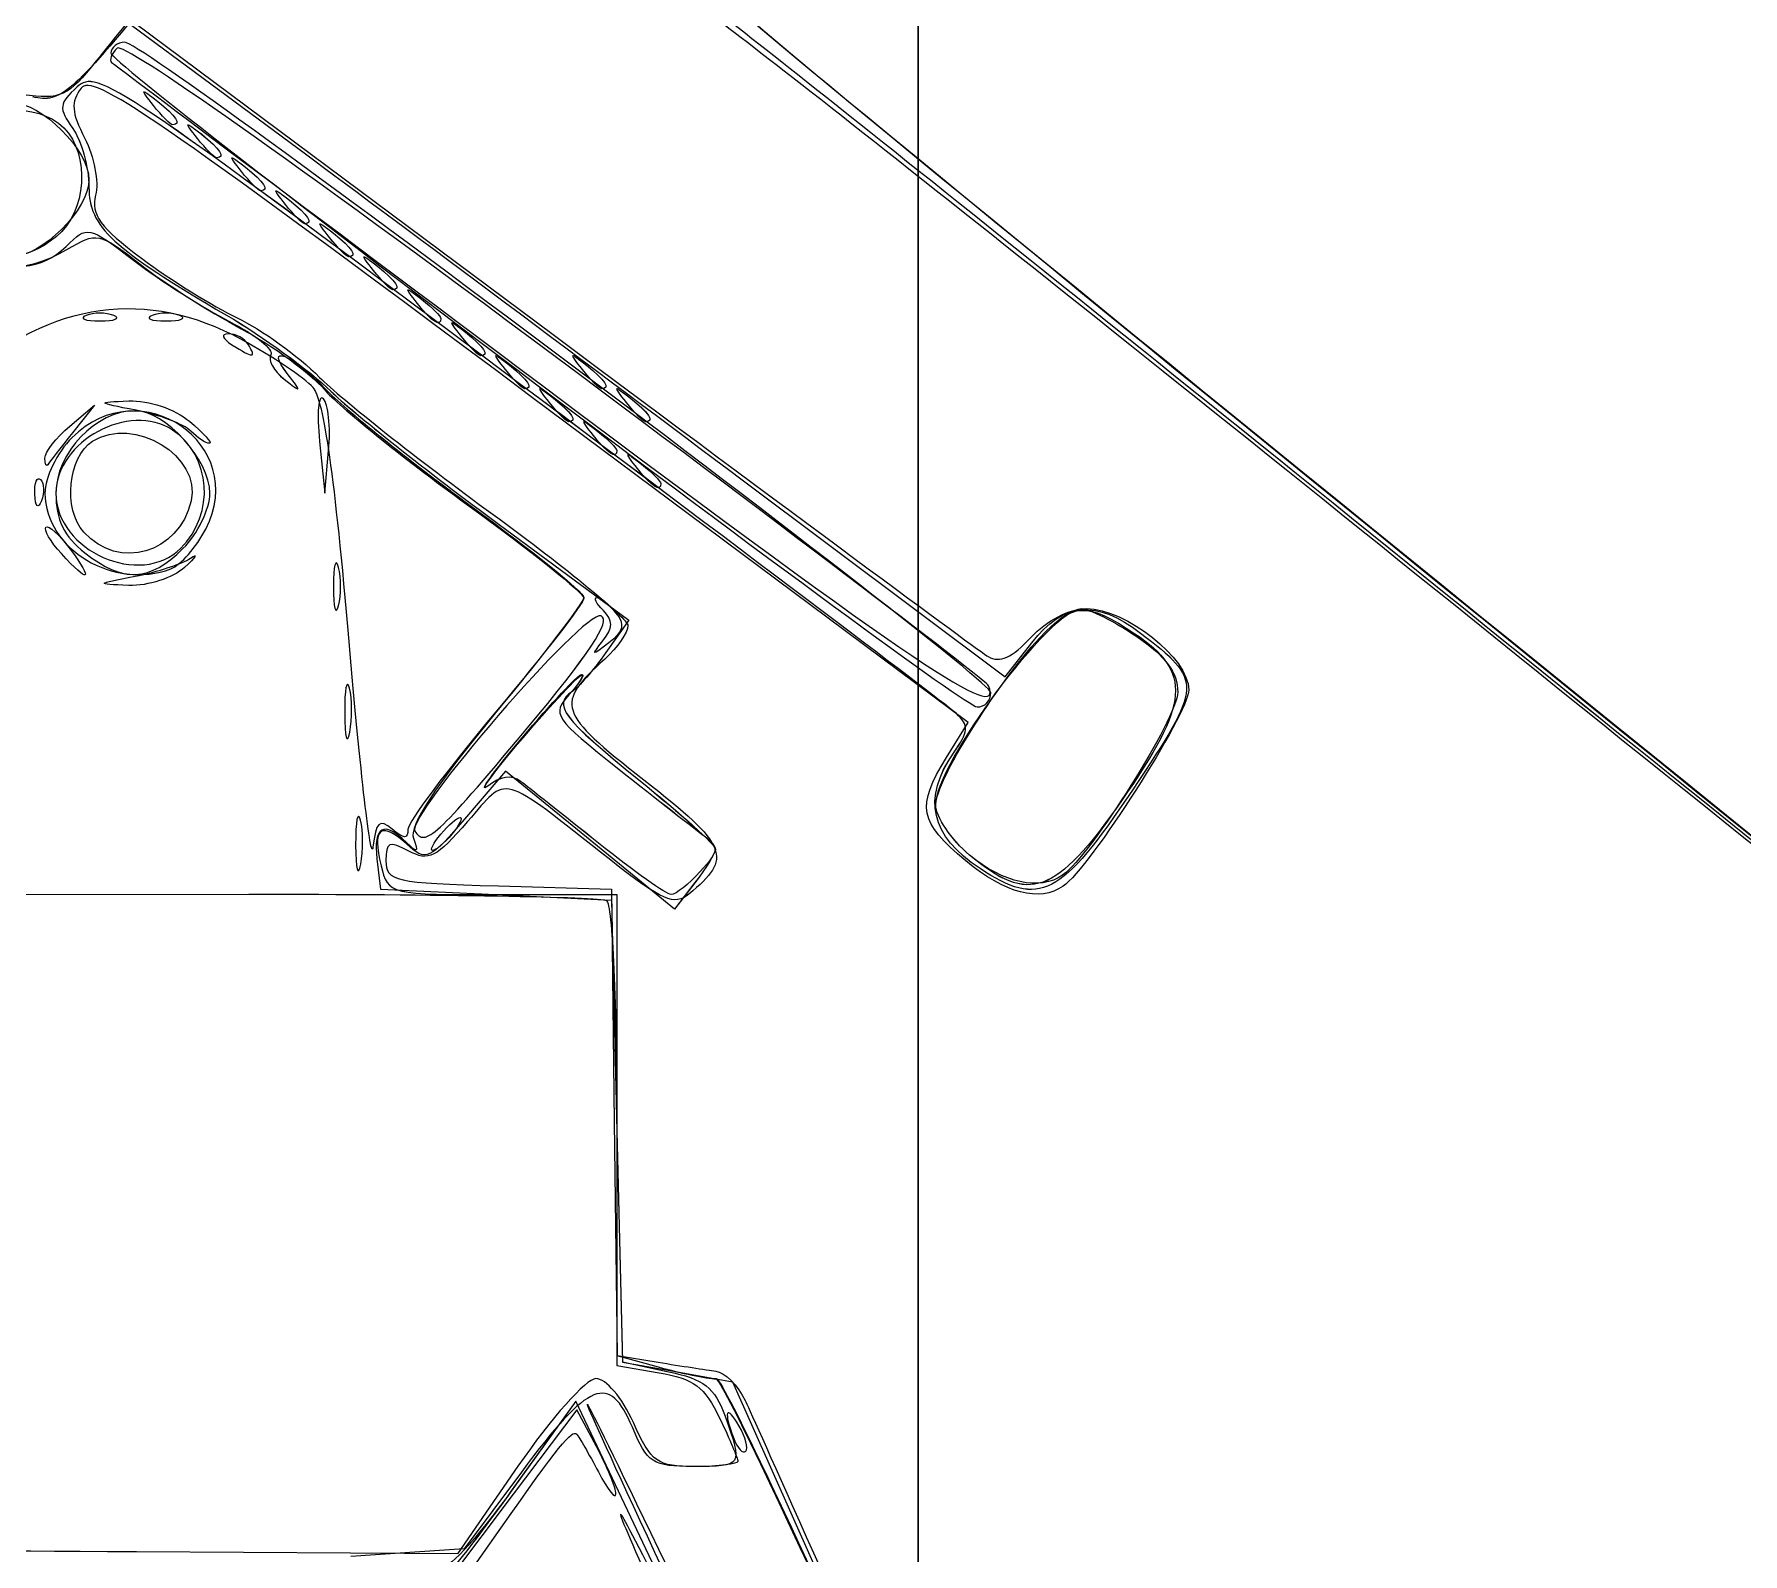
# Model space of a CAD drawing. Extents: x 143 to 420, y 187 to 724.
# Drawn here: x 261.7 to 341.1, y 518.2 to 588.8 of the extents above; entities that cross this region are included whole.
import ezdxf

# ---------------------------------------------------------------- set-up
doc = ezdxf.new("R2010")
doc.units = 0
doc.layers.add('Calque_1', color=7, linetype='CONTINUOUS')
doc.layers.add('Calque_2', color=7, linetype='CONTINUOUS')

msp = doc.modelspace()

# ---------------------------------------------------------------- linework, layer by layer
at = {"layer": 'Calque_1', "color": 7}
for points in [[(268.986135, 592.469398), (266.359635, 589.364574), (285.821878, 574.850831)], [(267.774368, 591.121057), (266.249729, 589.222032), (274.323197, 583.237534)], [(267.774368, 591.120002), (266.249729, 589.220977), (274.323197, 583.236479)], [(267.774401, 591.120958), (266.249762, 589.221933), (274.32323, 583.237435)], [(263.373682, 570.598983), (264.522716, 571.571818), (263.506796, 570.29511)], [(304.085574, 555.205697), (305.09177, 556.833781), (284.807243, 571.966906)], [(274.979072, 569.888353), (275.225322, 567.486345), (275.398719, 569.468706)], [(274.979072, 569.888353), (275.225322, 567.486345), (275.398719, 569.468706)], [(294.602482, 568.1082), (306.8083, 558.963364), (308.044955, 560.543517)], [(294.602482, 568.107146), (306.8083, 558.962309), (308.044955, 560.542462)], [(294.602515, 568.108102), (306.808332, 558.963265), (308.044988, 560.543418)], [(283.314745, 566.027571), (289.339427, 561.58314), (288.270136, 560.081477)], [(283.314745, 566.026516), (289.339427, 561.582085), (288.270136, 560.080422)], [(283.314778, 566.027472), (289.33946, 561.583041), (288.270169, 560.081378)], [(276.346797, 560.590822), (276.346929, 560.592108)], [(288.130594, 560.629886), (288.129704, 560.629886)], [(288.130594, 560.62982), (288.129704, 560.62982)], [(288.130594, 560.629457), (288.129704, 560.629457)], [(276.364335, 558.42768), (276.364005, 558.42768)], [(276.364335, 558.42768), (276.364005, 558.42768)], [(306.04265, 558.539136), (306.042782, 558.539136)], [(244.350687, 542.367904), (244.350687, 548.846187), (249.6885, 548.846187), (255.026313, 548.846187), (255.207556, 552.037975), (255.388798, 555.229762), (255.487232, 552.037876), (255.585798, 548.845957), (271.69611, 548.862439)], [(292.40621, 549.400497), (291.458495, 548.167731), (287.536265, 551.372704), (283.614069, 554.577678), (281.795809, 552.453501)], [(292.40621, 549.399442), (291.458495, 548.166676), (287.536265, 551.37165), (283.614069, 554.576623), (281.795809, 552.452446)], [(292.406243, 549.400398), (291.458528, 548.167632), (287.536298, 551.372606), (283.614102, 554.577579), (281.795842, 552.453402)], [(276.874998, 552.299454), (276.874668, 552.299454)], [(276.874998, 552.299454), (276.874668, 552.299454)], [(287.933298, 551.232668), (287.933331, 551.232536)], [(287.933298, 551.232536), (287.933331, 551.232405)], [(287.933298, 551.232174), (287.933331, 551.232042)], [(305.161293, 550.67915), (305.161293, 550.679018)], [(305.161293, 550.678458), (305.161293, 550.678656)], [(277.639065, 550.504764), (277.800594, 549.100382), (283.162808, 548.844902), (288.524957, 548.589751), (288.780437, 537.865356), (289.035917, 527.140994), (291.589333, 526.680107), (294.14275, 526.219188), (327.33723, 451.690006)], [(277.639098, 550.50572), (277.800627, 549.101305), (283.162841, 548.845825), (288.52499, 548.590674), (288.78047, 537.867993), (289.03595, 527.145312), (291.1237, 526.705491)], [(283.290219, 549.247571), (288.524759, 549.102195), (288.662553, 538.271421), (288.800348, 527.440647), (290.705306, 527.130115)], [(283.473604, 548.845891), (288.780437, 548.845891), (288.780437, 538.145527), (288.780437, 527.445163), (290.695516, 526.913303)], [(283.473604, 548.844836), (288.780437, 548.844836), (288.780437, 538.144472), (288.780437, 527.444108), (290.695516, 526.912248)], [(283.473637, 548.845792), (288.78047, 548.845792), (288.78047, 538.145428), (288.78047, 527.445064), (290.695549, 526.913204)], [(288.780279, 537.626688), (288.780279, 526.977354), (290.743421, 526.645692)], [(323.121017, 448.863934), (286.881016, 525.324415), (283.924667, 521.218437)], [(323.121182, 448.864165), (286.881181, 525.324678), (283.95005, 521.253677)], [(287.830545, 523.225885), (286.923673, 524.927085), (283.969895, 521.002647), (281.016149, 517.078209), (284.348797, 510.109141)], [(284.184109, 522.300618), (281.375344, 518.23799), (266.473998, 518.32304)], [(284.349324, 522.029578), (281.690056, 518.460307), (276.426045, 518.106624)], [(317.338596, 443.591814), (281.563041, 516.821509), (283.39129, 519.428461)]]:
    msp.add_lwpolyline(points, dxfattribs=at)
for points in [[(267.266375, 585.487869)], [(267.266375, 585.487704)], [(269.309095, 583.955813)], [(269.309095, 583.955615)], [(271.351848, 582.423723)], [(271.351848, 582.423558)], [(273.394568, 580.891667)], [(273.394568, 580.891535)], [(275.437354, 579.359643)], [(275.437354, 579.359478)], [(277.480041, 577.827587)], [(277.480041, 577.827422)], [(279.522794, 576.29553)], [(279.522794, 576.295365)], [(265.416402, 575.740166)], [(265.416402, 575.740166)], [(268.480515, 575.740166)], [(268.480515, 575.740166)], [(281.565547, 574.763507)], [(281.565547, 574.763342)], [(271.672368, 574.380583)], [(271.672368, 574.380583)], [(283.608267, 573.23145)], [(283.608267, 573.231285)], [(287.183043, 573.23145)], [(287.183043, 573.231285)], [(275.152469, 571.870714)], [(275.152469, 571.870714)], [(285.650987, 571.699394)], [(285.650987, 571.699229)], [(289.225829, 571.699394)], [(289.225829, 571.699229)], [(268.99164, 570.371293)], [(287.693773, 570.167304)], [(287.693773, 570.167139)], [(262.224582, 569.109551)], [(289.73646, 568.635248)], [(289.73646, 568.635083)], [(261.754268, 567.443787)], [(264.030645, 565.678206)], [(268.53827, 564.935764)], [(268.631397, 564.909721)], [(268.631397, 564.909656)], [(268.631397, 564.909656)], [(262.987825, 564.680811)], [(266.411028, 563.630211)], [(268.074615, 563.973445)], [(268.074615, 563.973445)], [(275.854462, 564.039243)], [(275.854462, 564.039243)], [(306.143491, 558.22389)], [(306.143491, 558.223824)], [(306.143491, 558.223824)], [(284.55506, 556.493844)], [(284.55506, 556.493778)], [(284.55506, 556.493778)], [(280.60926, 551.655183)], [(280.60926, 551.65515)], [(280.60926, 551.65482)], [(305.161293, 550.67915)], [(294.460139, 524.167403)], [(294.460139, 524.167403)]]:
    msp.add_lwpolyline(points, close=True, dxfattribs=at)
for points in [[(272.217645, 596.786636), (271.756397, 596.289663), (265.888563, 589.177331), (264.602294, 587.55617)], [(267.36982, 590.796614), (263.419603, 586.000148), (262.951695, 585.597874), (261.654581, 585.882759)], [(267.369853, 590.797537), (263.419636, 586.001071), (262.951728, 585.598797), (261.654614, 585.883682)], [(329.0591, 561.357823), (309.911245, 576.806029), (293.564046, 589.859941), (292.731939, 590.366484)], [(329.0591, 561.356768), (309.911245, 576.804974), (293.564046, 589.858886), (292.731939, 590.365429)], [(329.059133, 561.357724), (309.911278, 576.80593), (293.564079, 589.859842), (292.731972, 590.366385)], [(329.503042, 560.812249), (310.190461, 576.381338), (293.663832, 589.4816), (292.7772, 589.923894)], [(365.003535, 532.841332), (363.76444, 533.341809), (294.142387, 589.741695), (294.142387, 590.244974)], [(365.003535, 532.840969), (363.76444, 533.341479), (294.142387, 589.741332), (294.142387, 590.244612)], [(364.707112, 533.077033), (362.782144, 534.196431), (294.142387, 589.782572), (294.142387, 590.222031)], [(364.707112, 533.077), (362.782144, 534.196398), (294.142387, 589.782539), (294.142387, 590.221998)], [(265.578129, 588.151587), (265.316056, 587.889514), (265.201074, 587.589893), (265.322649, 587.485657)], [(265.937681, 588.424308), (265.580767, 588.424308), (265.289585, 588.194541), (265.29064, 587.913611)], [(265.937681, 588.424242), (265.580767, 588.424242), (265.289585, 588.194475), (265.29064, 587.913545)], [(265.937681, 588.424242), (265.580767, 588.424242), (265.289585, 588.194475), (265.29064, 587.913545)], [(265.29064, 587.913611), (265.292552, 587.287833), (304.611335, 557.614462), (305.50512, 557.563993)], [(265.29064, 587.913545), (265.292552, 587.287768), (304.611335, 557.614396), (305.50512, 557.563927)], [(265.29064, 587.913545), (265.292552, 587.287768), (304.611335, 557.614396), (305.50512, 557.563927)], [(285.971441, 573.787045), (273.647015, 582.970582), (265.873069, 588.446362), (265.578129, 588.151587)], [(306.143491, 558.22389), (306.143491, 558.997286), (266.967282, 588.424308), (265.937681, 588.424308)], [(306.143491, 558.223824), (306.143491, 558.99722), (266.967282, 588.424242), (265.937681, 588.424242)], [(306.143491, 558.223824), (306.143491, 558.99722), (266.967282, 588.424242), (265.937681, 588.424242)], [(264.602294, 587.55617), (263.286984, 585.898417), (262.965376, 585.750437), (261.193992, 585.98805)], [(284.267274, 572.56674), (265.520902, 586.601729), (264.648116, 587.187685), (263.728454, 586.355413)], [(284.267274, 572.565685), (265.520902, 586.600674), (264.648116, 587.18663), (263.728454, 586.354359)], [(284.267307, 572.566641), (265.520935, 586.60163), (264.648149, 587.187586), (263.728486, 586.355315)], [(265.322649, 587.485657), (265.444621, 587.381488), (274.479452, 580.603452), (285.400649, 572.423638)], [(263.728454, 586.355413), (262.866381, 585.57526), (262.844789, 585.376513), (263.517806, 584.415677)], [(263.728454, 586.354359), (262.866381, 585.574205), (262.844789, 585.375458), (263.517806, 584.414622)], [(263.728486, 586.355315), (262.866414, 585.575161), (262.844822, 585.376414), (263.517839, 584.415578)], [(284.807243, 571.966906), (267.206774, 585.097594), (264.441128, 586.992894), (263.906235, 586.290307)], [(258.059432, 584.112133), (259.186281, 585.503692), (261.865888, 585.682462), (263.099972, 584.448345)], [(260.692592, 585.615477), (262.070404, 585.615477), (264.267368, 583.418513), (264.267368, 582.040668)], [(260.692592, 585.615312), (262.070404, 585.615312), (264.267368, 583.418348), (264.267368, 582.040536)], [(263.906235, 586.290307), (263.417658, 585.648574), (263.452766, 585.165404), (264.075346, 583.961219)], [(267.266342, 585.487803), (266.631103, 586.297757), (266.649168, 586.315855), (267.459188, 585.680649)], [(267.266342, 585.487638), (266.631103, 586.297626), (266.649168, 586.31569), (267.459188, 585.680485)], [(267.459188, 585.680649), (268.309855, 585.013533), (268.5804, 584.59415), (268.160061, 584.59415)], [(267.459188, 585.680485), (268.309855, 585.013368), (268.5804, 584.593985), (268.160061, 584.593985)], [(268.160061, 584.59415), (268.053913, 584.59415), (267.651837, 584.996325), (267.266375, 585.487869)], [(268.160061, 584.593985), (268.053913, 584.593985), (267.651837, 584.99616), (267.266375, 585.487704)], [(269.309062, 583.955747), (268.673856, 584.765734), (268.691921, 584.783799), (269.501908, 584.148593)], [(269.309062, 583.955582), (268.673856, 584.765569), (268.691921, 584.783634), (269.501908, 584.148428)], [(263.099972, 584.448345), (264.334057, 583.214294), (264.15532, 580.534687), (262.763728, 579.407838)], [(263.517806, 584.415677), (263.9302, 583.826886), (264.267599, 582.603647), (264.267599, 581.697368)], [(263.517806, 584.414622), (263.9302, 583.825831), (264.267599, 582.602592), (264.267599, 581.696314)], [(263.517839, 584.415578), (263.930233, 583.826787), (264.267632, 582.603548), (264.267632, 581.69727)], [(264.075346, 583.961219), (264.507487, 583.125552), (264.734122, 581.936135), (264.578988, 581.318071)], [(270.202781, 583.062127), (270.096963, 583.062127), (269.69459, 583.464269), (269.309095, 583.955813)], [(270.202781, 583.061929), (270.096963, 583.061929), (269.69459, 583.464071), (269.309095, 583.955615)], [(269.501908, 584.148593), (270.352575, 583.481477), (270.623087, 583.062127), (270.202781, 583.062127)], [(269.501908, 584.148428), (270.352575, 583.481279), (270.623087, 583.061929), (270.202781, 583.061929)], [(271.351815, 582.42369), (270.716576, 583.233677), (270.734641, 583.251742), (271.544661, 582.616536)], [(271.351815, 582.423525), (270.716576, 583.233513), (270.734641, 583.251577), (271.544661, 582.616372)], [(274.323197, 583.237534), (278.763606, 579.946028), (287.889256, 573.137829), (294.602482, 568.1082)], [(274.323197, 583.236479), (278.763606, 579.944973), (287.889256, 573.136774), (294.602482, 568.107146)], [(274.32323, 583.237435), (278.763639, 579.945929), (287.889289, 573.13773), (294.602515, 568.108102)], [(272.245567, 581.530037), (272.139419, 581.530037), (271.737343, 581.932179), (271.351848, 582.423723)], [(272.245567, 581.529872), (272.139419, 581.529872), (271.737343, 581.932015), (271.351848, 582.423558)], [(271.544661, 582.616536), (272.395328, 581.949387), (272.665873, 581.530037), (272.245567, 581.530037)], [(271.544661, 582.616372), (272.395328, 581.949222), (272.665873, 581.529872), (272.245567, 581.529872)], [(256.623371, 581.888698), (256.587109, 578.706702), (261.00375, 576.733242), (263.214197, 578.943688)], [(256.623404, 581.889654), (256.587142, 578.707625), (261.003783, 576.734165), (263.21423, 578.944612)], [(264.267368, 582.040668), (264.267368, 580.662855), (262.070404, 578.465891), (260.692592, 578.465891)], [(264.267368, 582.040536), (264.267368, 580.66269), (262.070404, 578.465726), (260.692592, 578.465726)], [(264.267599, 581.697368), (264.267599, 579.854154), (265.346055, 578.849837), (270.65114, 575.752693)], [(264.267599, 581.696314), (264.267599, 579.853099), (265.346055, 578.848782), (270.65114, 575.751638)], [(264.267632, 581.69727), (264.267632, 579.854055), (265.346088, 578.849738), (270.651173, 575.752594)], [(273.394535, 580.891634), (272.759296, 581.701621), (272.777361, 581.719686), (273.587381, 581.08448)], [(273.394535, 580.891502), (272.759296, 581.701456), (272.777361, 581.719521), (273.587381, 581.084348)], [(264.578988, 581.318071), (264.353836, 580.420429), (264.782713, 579.831572), (266.711044, 578.391983)], [(274.288254, 579.997981), (274.182436, 579.997981), (273.780063, 580.400123), (273.394568, 580.891667)], [(274.288254, 579.997849), (274.182436, 579.997849), (273.780063, 580.400024), (273.394568, 580.891535)], [(273.587381, 581.08448), (274.438081, 580.417331), (274.708593, 579.997981), (274.288254, 579.997981)], [(273.587381, 581.084348), (274.438081, 580.417199), (274.708593, 579.997849), (274.288254, 579.997849)], [(275.437288, 579.35961), (274.802049, 580.169564), (274.820114, 580.187629), (275.630134, 579.552456)], [(275.437288, 579.359445), (274.802049, 580.1694), (274.820114, 580.187465), (275.630134, 579.552292)], [(257.860488, 579.208893), (259.321735, 577.74758), (261.217826, 577.604643), (263.24614, 578.802795)], [(262.763728, 579.407838), (261.186344, 578.130569), (259.866484, 578.224224), (258.371151, 579.719689)], [(263.214197, 578.943688), (264.193164, 579.922655), (264.227348, 579.915271), (266.405984, 578.252541)], [(263.21423, 578.944612), (264.193197, 579.923578), (264.227381, 579.916194), (266.406017, 578.253464)], [(263.24614, 578.802795), (264.642512, 579.62765), (264.733034, 579.609453), (266.644388, 578.118999)], [(276.33104, 578.465957), (276.224892, 578.465957), (275.822816, 578.868132), (275.437354, 579.359643)], [(276.33104, 578.465792), (276.224892, 578.465792), (275.822816, 578.867967), (275.437354, 579.359478)], [(275.630134, 579.552456), (276.480801, 578.885307), (276.751346, 578.465957), (276.33104, 578.465957)], [(275.630134, 579.552292), (276.480801, 578.885142), (276.751346, 578.465792), (276.33104, 578.465792)], [(266.711044, 578.391983), (268.038782, 577.400721), (270.035318, 576.157802), (271.147728, 575.629897)], [(277.480008, 577.827554), (276.844802, 578.637508), (276.862867, 578.655573), (277.672854, 578.0204)], [(277.480008, 577.827389), (276.844802, 578.637343), (276.862867, 578.655408), (277.672854, 578.020235)], [(266.405984, 578.252541), (267.61719, 577.328131), (269.592991, 576.069719), (270.796615, 575.456006)], [(266.406017, 578.253464), (267.617223, 577.329087), (269.593024, 576.070642), (270.796648, 575.456929)], [(266.644388, 578.118999), (267.724426, 577.276837), (269.833571, 575.929386), (271.331377, 575.124673)], [(278.373727, 576.933901), (278.267909, 576.933901), (277.865536, 577.336076), (277.480041, 577.827587)], [(278.373727, 576.933736), (278.267909, 576.933736), (277.865536, 577.335911), (277.480041, 577.827422)], [(277.672854, 578.0204), (278.523521, 577.353251), (278.794033, 576.933901), (278.373727, 576.933901)], [(277.672854, 578.020235), (278.523521, 577.353086), (278.794033, 576.933736), (278.373727, 576.933736)], [(271.356002, 574.619811), (266.993028, 576.994458), (262.493611, 576.379064), (258.485046, 572.859504)], [(279.522761, 576.295497), (278.887522, 577.105451), (278.905587, 577.123516), (279.715607, 576.488343)], [(279.522761, 576.295332), (278.887522, 577.105287), (278.905587, 577.123352), (279.715607, 576.488179)], [(280.609293, 575.594658), (280.609293, 575.174352), (280.189943, 575.444996), (279.522794, 576.29553)], [(280.609293, 575.594493), (280.609293, 575.174187), (280.189943, 575.444831), (279.522794, 576.295365)], [(279.715607, 576.488343), (280.207151, 576.102849), (280.609293, 575.700706), (280.609293, 575.594658)], [(279.715607, 576.488179), (280.207151, 576.102684), (280.609293, 575.700542), (280.609293, 575.594493)], [(264.139694, 575.740166), (263.788615, 575.598416), (264.075742, 575.482708), (264.778065, 575.482708)], [(264.139694, 575.740166), (263.788615, 575.598416), (264.075742, 575.482708), (264.778065, 575.482708)], [(265.416402, 575.740166), (265.065323, 575.881916), (264.490806, 575.881916), (264.139694, 575.740166)], [(265.416402, 575.740166), (265.065323, 575.881916), (264.490806, 575.881916), (264.139694, 575.740166)], [(264.778065, 575.482708), (265.480256, 575.482708), (265.767514, 575.598745), (265.416402, 575.740166)], [(264.778065, 575.482708), (265.480256, 575.482708), (265.767514, 575.598745), (265.416402, 575.740166)], [(267.203807, 575.740166), (266.852728, 575.598416), (267.139855, 575.482708), (267.842178, 575.482708)], [(267.203807, 575.740166), (266.852728, 575.598416), (267.139855, 575.482708), (267.842178, 575.482708)], [(268.480515, 575.740166), (268.129403, 575.881916), (267.554919, 575.881916), (267.203807, 575.740166)], [(268.480515, 575.740166), (268.129403, 575.881916), (267.554919, 575.881916), (267.203807, 575.740166)], [(267.842178, 575.482708), (268.544369, 575.482708), (268.831627, 575.598745), (268.480515, 575.740166)], [(267.842178, 575.482708), (268.544369, 575.482708), (268.831627, 575.598745), (268.480515, 575.740166)], [(270.65114, 575.752693), (272.336419, 574.768847), (274.51957, 573.178211), (275.502658, 572.217936)], [(270.65114, 575.751638), (272.336419, 574.767792), (274.51957, 573.177156), (275.502658, 572.216881)], [(270.651173, 575.752594), (272.336452, 574.768748), (274.519603, 573.178112), (275.502691, 572.217837)], [(270.796615, 575.456006), (272.000273, 574.842293), (272.864587, 574.145212), (272.717331, 573.906939)], [(270.796648, 575.456929), (272.000306, 574.843216), (272.86462, 574.146135), (272.717364, 573.907863)], [(271.147728, 575.629897), (272.26017, 575.102026), (273.983656, 573.856799), (274.977687, 572.862768)], [(281.565514, 574.763441), (280.930275, 575.573395), (280.94834, 575.59146), (281.75836, 574.956287)], [(281.565514, 574.763276), (280.930275, 575.57323), (280.94834, 575.591295), (281.75836, 574.956122)], [(270.748453, 574.883434), (270.383001, 574.880137), (270.445833, 574.678061), (270.906357, 574.380583)], [(270.748453, 574.883434), (270.383001, 574.880137), (270.445833, 574.678061), (270.906357, 574.380583)], [(271.672302, 574.380583), (271.498906, 574.661446), (271.082984, 574.887752), (270.748453, 574.883434)], [(271.672302, 574.380583), (271.498906, 574.661446), (271.082984, 574.887752), (270.748453, 574.883434)], [(271.331377, 575.124673), (272.829215, 574.319993), (274.572644, 573.046087), (275.205642, 572.293789)], [(274.67599, 572.390476), (274.275529, 572.840714), (272.781548, 573.843943), (271.356002, 574.619811)], [(273.524879, 572.974915), (272.335133, 574.491972), (273.692342, 573.960277), (275.279286, 572.287624)], [(273.524912, 572.975838), (272.335166, 574.492895), (273.692375, 573.9612), (275.279319, 572.288547)], [(282.459233, 573.869788), (282.353414, 573.869788), (281.951042, 574.271963), (281.565547, 574.763507)], [(282.459233, 573.869623), (282.353414, 573.869623), (281.951042, 574.271798), (281.565547, 574.763342)], [(281.75836, 574.956287), (282.609026, 574.289171), (282.879572, 573.869788), (282.459233, 573.869788)], [(281.75836, 574.956122), (282.609026, 574.289006), (282.879572, 573.869623), (282.459233, 573.869623)], [(285.821878, 574.850831), (296.526132, 566.868248), (305.619048, 560.138375), (306.028409, 559.895521)], [(270.906357, 574.380583), (271.887433, 573.746564), (272.064225, 573.746564), (271.672368, 574.380583)], [(270.906357, 574.380583), (271.887433, 573.746564), (272.064225, 573.746564), (271.672368, 574.380583)], [(272.717331, 573.906939), (272.569977, 573.668601), (272.849192, 573.160377), (273.337637, 572.777454)], [(272.717364, 573.907863), (272.57001, 573.669524), (272.849225, 573.1613), (273.33767, 572.778377)], [(283.608234, 573.231384), (282.972995, 574.041338), (282.99106, 574.059403), (283.80108, 573.42423)], [(283.608234, 573.231219), (282.972995, 574.041174), (282.99106, 574.059272), (283.80108, 573.424066)], [(306.042782, 558.539136), (305.957732, 558.762969), (296.925637, 565.624538), (285.971441, 573.787045)], [(287.18301, 573.231384), (286.547771, 574.041338), (286.565836, 574.059403), (287.375857, 573.42423)], [(287.18301, 573.231219), (286.547771, 574.041174), (286.565836, 574.059272), (287.375857, 573.424066)], [(269.688689, 565.813297), (271.727585, 569.756064), (266.647421, 573.232274), (263.478116, 570.062969)], [(269.688689, 565.813297), (271.727585, 569.756064), (266.647421, 573.232274), (263.478116, 570.062969)], [(273.337637, 572.777454), (274.141295, 572.147456), (274.159063, 572.166213), (273.524879, 572.974915)], [(273.33767, 572.778377), (274.141328, 572.148379), (274.159096, 572.167136), (273.524912, 572.975838)], [(274.977687, 572.862768), (275.971752, 571.868736), (279.598845, 569.002414), (283.037903, 566.493138)], [(284.501986, 572.337731), (284.395838, 572.337731), (283.993762, 572.739906), (283.608267, 573.23145)], [(284.501986, 572.337566), (284.395838, 572.337566), (283.993762, 572.739742), (283.608267, 573.231285)], [(283.80108, 573.42423), (284.651746, 572.757114), (284.922292, 572.337731), (284.501986, 572.337731)], [(283.80108, 573.424066), (284.651746, 572.756949), (284.922292, 572.337566), (284.501986, 572.337566)], [(288.076729, 572.337731), (287.970911, 572.337731), (287.568538, 572.739906), (287.183043, 573.23145)], [(288.076729, 572.337566), (287.970911, 572.337566), (287.568538, 572.739742), (287.183043, 573.231285)], [(287.375857, 573.42423), (288.226556, 572.757114), (288.497068, 572.337731), (288.076729, 572.337731)], [(287.375857, 573.424066), (288.226556, 572.756949), (288.497068, 572.337566), (288.076729, 572.337566)], [(276.346929, 560.592108), (275.68845, 568.260005), (275.184412, 571.818728), (274.67599, 572.390476)], [(275.152469, 571.870714), (274.921713, 572.10147), (274.843585, 571.209465), (274.979072, 569.888353)], [(275.152469, 571.870714), (274.921713, 572.10147), (274.843585, 571.209465), (274.979072, 569.888353)], [(275.205642, 572.293789), (275.838672, 571.54149), (278.807153, 569.148812), (281.802303, 566.976737)], [(275.279286, 572.287624), (276.104239, 571.418102), (279.134728, 568.984975), (282.013708, 566.880676)], [(275.279319, 572.288547), (276.104272, 571.419025), (279.134761, 568.985898), (282.013741, 566.881599)], [(275.502658, 572.217936), (276.485712, 571.25766), (280.001151, 568.471971), (283.314745, 566.027571)], [(275.502658, 572.216881), (276.485712, 571.256605), (280.001151, 568.470916), (283.314745, 566.026516)], [(275.502691, 572.217837), (276.485745, 571.257561), (280.001184, 568.471872), (283.314778, 566.027472)], [(304.546097, 557.254812), (304.160833, 557.614495), (295.035348, 564.504876), (284.267274, 572.56674)], [(304.546097, 557.253757), (304.160833, 557.61344), (295.035348, 564.503821), (284.267274, 572.565685)], [(304.54613, 557.254713), (304.160866, 557.614396), (295.035381, 564.504777), (284.267307, 572.566641)], [(285.650954, 571.699328), (285.015715, 572.509315), (285.033813, 572.52738), (285.8438, 571.892174)], [(285.650954, 571.699163), (285.015715, 572.50915), (285.033813, 572.527215), (285.8438, 571.892009)], [(285.400649, 572.423638), (302.736408, 559.439381), (306.718107, 556.761159), (306.04265, 558.539136)], [(289.225763, 571.699328), (288.590524, 572.509315), (288.608589, 572.52738), (289.41861, 571.892174)], [(289.225763, 571.699163), (288.590524, 572.50915), (288.608589, 572.527215), (289.41861, 571.892009)], [(268.148721, 570.414807), (266.15202, 571.748017), (262.735312, 569.899594), (262.735312, 567.486181)], [(266.402193, 571.316371), (264.607272, 571.316371), (262.735312, 569.361075), (262.735312, 567.486247)], [(266.402193, 571.316305), (264.607272, 571.316305), (262.735312, 569.361009), (262.735312, 567.486181)], [(266.402193, 571.316305), (264.607272, 571.316305), (262.735312, 569.361009), (262.735312, 567.486181)], [(266.463739, 571.333942), (264.588152, 571.69702), (264.576779, 571.71169), (266.125879, 571.768456)], [(266.125879, 571.768456), (267.044354, 571.80208), (268.243891, 571.398224), (268.934644, 570.822784)], [(269.884898, 567.486247), (269.884898, 569.033401), (267.808982, 571.316371), (266.402193, 571.316371)], [(269.884898, 567.486181), (269.884898, 569.033335), (267.808982, 571.316305), (266.402193, 571.316305)], [(269.884898, 567.486181), (269.884898, 569.033335), (267.808982, 571.316305), (266.402193, 571.316305)], [(268.99164, 570.371293), (268.668911, 570.694022), (267.531316, 571.12725), (266.463739, 571.333942)], [(275.398719, 569.468706), (275.493988, 570.559029), (275.382236, 571.639924), (275.152469, 571.870714)], [(275.398719, 569.468706), (275.493988, 570.559029), (275.382236, 571.639924), (275.152469, 571.870714)], [(286.544706, 570.805675), (286.438558, 570.805675), (286.036482, 571.20785), (285.650987, 571.699394)], [(286.544706, 570.805543), (286.438558, 570.805543), (286.036482, 571.207685), (285.650987, 571.699229)], [(285.8438, 571.892174), (286.694499, 571.225058), (286.965012, 570.805675), (286.544706, 570.805675)], [(285.8438, 571.892009), (286.694499, 571.224893), (286.965012, 570.805543), (286.544706, 570.805543)], [(290.119515, 570.805675), (290.013367, 570.805675), (289.611291, 571.20785), (289.225829, 571.699394)], [(290.119515, 570.805543), (290.013367, 570.805543), (289.611291, 571.207685), (289.225829, 571.699229)], [(289.41861, 571.892174), (290.269276, 571.225058), (290.539821, 570.805675), (290.119515, 570.805675)], [(289.41861, 571.892009), (290.269276, 571.224893), (290.539821, 570.805543), (290.119515, 570.805543)], [(262.224648, 569.109485), (262.224648, 569.393644), (262.741707, 570.063925), (263.373682, 570.598983)], [(264.435524, 569.899001), (266.349548, 571.116536), (269.505337, 569.201886), (269.011057, 567.123003)], [(268.934644, 570.822784), (269.597705, 570.270386), (270.013857, 569.810753), (269.85935, 569.801424)], [(287.693707, 570.167271), (287.058468, 570.977258), (287.076533, 570.995323), (287.886553, 570.360117)], [(287.693707, 570.167106), (287.058468, 570.977094), (287.076533, 570.995159), (287.886553, 570.359953)], [(263.478116, 570.062969), (262.788715, 569.373569), (262.224648, 568.214085), (262.224648, 567.486345)], [(263.478116, 570.062969), (262.788715, 569.373569), (262.224648, 568.214085), (262.224648, 567.486345)], [(263.506796, 570.29511), (262.948036, 569.592919), (262.430977, 568.922671), (262.357762, 568.805612)], [(264.030645, 565.678206), (263.058173, 566.752771), (263.290083, 569.170371), (264.435524, 569.899001)], [(268.53827, 564.935764), (270.139257, 566.536784), (269.949015, 569.212699), (268.148721, 570.414807)], [(269.85935, 569.801424), (269.705073, 569.791534), (269.314402, 570.048662), (268.99164, 570.371293)], [(288.780272, 569.466399), (288.780272, 569.046093), (288.360889, 569.316737), (287.693773, 570.167304)], [(288.780272, 569.466234), (288.780272, 569.045928), (288.360889, 569.316572), (287.693773, 570.167139)], [(287.886553, 570.360117), (288.378097, 569.974623), (288.780272, 569.572448), (288.780272, 569.466399)], [(287.886553, 570.359953), (288.378097, 569.974458), (288.780272, 569.572283), (288.780272, 569.466234)], [(262.357762, 568.805612), (262.284579, 568.688585), (262.224582, 568.825391), (262.224582, 569.109551)], [(289.736427, 568.635215), (289.101221, 569.445202), (289.119286, 569.463267), (289.929273, 568.828061)], [(289.736427, 568.63505), (289.101221, 569.445037), (289.119286, 569.463102), (289.929273, 568.827896)], [(261.754268, 567.443787), (261.731192, 567.982142), (261.852834, 568.283773), (262.022605, 568.114068)], [(262.022605, 568.114068), (262.192375, 567.944298), (262.210506, 567.503916), (262.062822, 567.135233)], [(290.822992, 567.934342), (290.822992, 567.514036), (290.403609, 567.78468), (289.73646, 568.635248)], [(290.822992, 567.934177), (290.822992, 567.513871), (290.403609, 567.784515), (289.73646, 568.635083)], [(289.929273, 568.828061), (290.420817, 568.442566), (290.822992, 568.040391), (290.822992, 567.934342)], [(289.929273, 568.827896), (290.420817, 568.442401), (290.822992, 568.040226), (290.822992, 567.934177)], [(262.062822, 567.135233), (261.899645, 566.727883), (261.778662, 566.848766), (261.754268, 567.443787)], [(262.224648, 567.486345), (262.224648, 564.894162), (265.440895, 562.962798), (268.074615, 563.973445)], [(262.224648, 567.486345), (262.224648, 564.894162), (265.440895, 562.962798), (268.074615, 563.973445)], [(262.735312, 567.486247), (262.735312, 566.243657), (263.104983, 565.482195), (264.080884, 564.714568)], [(262.735312, 567.486181), (262.735312, 564.792398), (266.666936, 563.06443), (268.53827, 564.935764)], [(262.735312, 567.486181), (262.735312, 566.243591), (263.104983, 565.482129), (264.080884, 564.714502)], [(262.735312, 567.486181), (262.735312, 566.243591), (263.104983, 565.482129), (264.080884, 564.714502)], [(268.631397, 564.909623), (269.320798, 565.599056), (269.884898, 566.758507), (269.884898, 567.486247)], [(268.631397, 564.909557), (269.320798, 565.59899), (269.884898, 566.758441), (269.884898, 567.486181)], [(268.631397, 564.909557), (269.320798, 565.59899), (269.884898, 566.758441), (269.884898, 567.486181)], [(269.011057, 567.123003), (268.430309, 564.680515), (265.660674, 563.877054), (264.030645, 565.678206)], [(281.802303, 566.976737), (284.797453, 564.804628), (287.248018, 562.839871), (287.248018, 562.610631)], [(282.013708, 566.880676), (284.892689, 564.776377), (287.248215, 562.87277), (287.248215, 562.650387)], [(282.013741, 566.881599), (284.892722, 564.7773), (287.248248, 562.873693), (287.248248, 562.65131)], [(283.037903, 566.493138), (286.476962, 563.983895), (289.290771, 561.665355), (289.290771, 561.340813)], [(262.987825, 564.680712), (262.477887, 565.244186), (262.155026, 565.796221), (262.270338, 565.907412)], [(262.270338, 565.907412), (262.385716, 566.018505), (262.892885, 565.557586), (263.397516, 564.882888)], [(268.074615, 563.973445), (268.529304, 564.14783), (269.255625, 564.97585), (269.688689, 565.813297)], [(268.074615, 563.973445), (268.529304, 564.14783), (269.255625, 564.97585), (269.688689, 565.813297)], [(264.080884, 564.714568), (265.847949, 563.324591), (267.100033, 563.378258), (268.631397, 564.909721)], [(264.080884, 564.714502), (265.847949, 563.324525), (267.100033, 563.378192), (268.631397, 564.909656)], [(264.080884, 564.714502), (265.847949, 563.324525), (267.100033, 563.378192), (268.631397, 564.909656)], [(263.397516, 564.882888), (264.512036, 563.392862), (264.264072, 563.270495), (262.987825, 564.680811)], [(266.411028, 563.630211), (267.449562, 563.832288), (268.609475, 564.207926), (268.988509, 564.465186)], [(268.988509, 564.465186), (269.367575, 564.722314), (269.239374, 564.530787), (268.70336, 564.039243)], [(275.854462, 564.039243), (275.726228, 564.530754), (275.621069, 564.128579), (275.621069, 563.145524)], [(275.854462, 564.039243), (275.726228, 564.530754), (275.621069, 564.128579), (275.621069, 563.145524)], [(266.125879, 563.204268), (264.543122, 563.262287), (264.546748, 563.267561), (266.411028, 563.630211)], [(268.70336, 564.039243), (268.163984, 563.544502), (267.013334, 563.171764), (266.125879, 563.204268)], [(275.854462, 562.251838), (275.983026, 562.743382), (275.983026, 563.547699), (275.854462, 564.039243)], [(275.854462, 562.251838), (275.983026, 562.743382), (275.983026, 563.547699), (275.854462, 564.039243)], [(275.621069, 563.145524), (275.621069, 562.16247), (275.726228, 561.760295), (275.854462, 562.251838)], [(275.621069, 563.145524), (275.621069, 562.16247), (275.726228, 561.760295), (275.854462, 562.251838)], [(287.248215, 562.650387), (287.248215, 562.427872), (285.396529, 560.005558), (283.133371, 557.267174)], [(287.248248, 562.65131), (287.248248, 562.428795), (285.396562, 560.006481), (283.133403, 557.268097)], [(287.248018, 562.610631), (287.248018, 562.381523), (285.40955, 560.007273), (283.162578, 557.334786)], [(288.156076, 562.034268), (287.825699, 562.364645), (287.688136, 562.634927), (287.850489, 562.634927)], [(288.156076, 562.034202), (287.825699, 562.364579), (287.688136, 562.634861), (287.850489, 562.634861)], [(288.156076, 562.03384), (287.825699, 562.364217), (287.688136, 562.634498), (287.850489, 562.634498)], [(287.850489, 562.634927), (288.012678, 562.634927), (288.406216, 562.320768), (288.724956, 561.936658)], [(287.850489, 562.634861), (288.012678, 562.634861), (288.406216, 562.320703), (288.724956, 561.936592)], [(287.850489, 562.634498), (288.012678, 562.634498), (288.406216, 562.32034), (288.724956, 561.93623)], [(308.044955, 560.543517), (309.522026, 562.430905), (311.046863, 562.566326), (313.096505, 560.992239)], [(308.044955, 560.542462), (309.522026, 562.42985), (311.046863, 562.565271), (313.096505, 560.991184)], [(308.044988, 560.543418), (309.522059, 562.430806), (311.046896, 562.566227), (313.096538, 560.99214)], [(288.044423, 561.786436), (287.270698, 562.083452), (278.97511, 552.488773), (279.404647, 551.793769)], [(288.044423, 561.78637), (287.270698, 562.083386), (278.97511, 552.488707), (279.404647, 551.793703)], [(288.044423, 561.78637), (287.270698, 562.083386), (278.97511, 552.488707), (279.404647, 551.793703)], [(284.55506, 556.493844), (287.49552, 560.007042), (288.542593, 561.595271), (288.044423, 561.786436)], [(284.55506, 556.493778), (287.49552, 560.006976), (288.542593, 561.595205), (288.044423, 561.78637)], [(284.55506, 556.493778), (287.49552, 560.006976), (288.542593, 561.595205), (288.044423, 561.78637)], [(288.129704, 560.629886), (288.60971, 561.245972), (288.615677, 561.573844), (288.156076, 562.034268)], [(288.129704, 560.62982), (288.60971, 561.245906), (288.615677, 561.573778), (288.156076, 562.034202)], [(288.129704, 560.629457), (288.60971, 561.245543), (288.615677, 561.573415), (288.156076, 562.03384)], [(288.724956, 561.936658), (289.169657, 561.400809), (289.095122, 561.074157), (288.404535, 560.532309)], [(288.724956, 561.936592), (289.169657, 561.400743), (289.095122, 561.074092), (288.404535, 560.532243)], [(288.724956, 561.93623), (289.169657, 561.400414), (289.095122, 561.073729), (288.404535, 560.53188)], [(303.590041, 553.018392), (303.590041, 554.911813), (308.93752, 562.124164), (310.341342, 562.124164)], [(308.010803, 560.789206), (308.737652, 561.573085), (309.800417, 562.124461), (310.584427, 562.124461)], [(308.417725, 560.77335), (309.94843, 562.425004), (310.609876, 562.452761), (312.834531, 560.958615)], [(308.417725, 560.772988), (309.94843, 562.424675), (310.609876, 562.452398), (312.834531, 560.957922)], [(310.341342, 562.124164), (310.710882, 562.124164), (311.870893, 561.541373), (312.919153, 560.829028)], [(310.584427, 562.124461), (312.430378, 562.124461), (315.335797, 559.815481), (315.335797, 558.348432)], [(289.290771, 561.340813), (289.290771, 561.016435), (288.809875, 560.315497), (288.222106, 559.783604)], [(312.834531, 560.958615), (315.496304, 559.170748), (315.381091, 557.736203), (312.211028, 553.195843)], [(312.834531, 560.957922), (315.496304, 559.170056), (315.381091, 557.735511), (312.211028, 553.195151)], [(313.096505, 560.992239), (316.006341, 558.75753), (315.998364, 558.603714), (312.718692, 553.700211)], [(313.096505, 560.991184), (316.006341, 558.756475), (315.998364, 558.602659), (312.718692, 553.699156)], [(313.096538, 560.99214), (316.006374, 558.757431), (315.998397, 558.603615), (312.718725, 553.700112)], [(365.06818, 532.813443), (364.411052, 533.064638), (348.206955, 545.90965), (329.0591, 561.357823)], [(365.06818, 532.812388), (364.411052, 533.063583), (348.206955, 545.908595), (329.0591, 561.356768)], [(365.068213, 532.813344), (364.411085, 533.064539), (348.206988, 545.909551), (329.059133, 561.357724)], [(277.454361, 551.047371), (277.363707, 550.257394), (276.865372, 554.551965), (276.346797, 560.590822)], [(288.404535, 560.532309), (287.609283, 559.908344), (287.577406, 559.919717), (288.130594, 560.629886)], [(288.404535, 560.532243), (287.609283, 559.908278), (287.577406, 559.919651), (288.130594, 560.62982)], [(288.404535, 560.53188), (287.609283, 559.907948), (287.577406, 559.919289), (288.130594, 560.629457)], [(303.590041, 553.01826), (303.590041, 554.106012), (306.355127, 558.547772), (308.417725, 560.77335)], [(303.590041, 553.017897), (303.590041, 554.105649), (306.355127, 558.54741), (308.417725, 560.772988)], [(306.028409, 559.895521), (306.54771, 559.587296), (307.146951, 559.857611), (308.010803, 560.789206)], [(312.919153, 560.829028), (314.278043, 559.905641), (314.8251, 559.162375), (314.8251, 558.239449)], [(365.725143, 532.504559), (365.023677, 532.504691), (351.72658, 542.896402), (329.503042, 560.812249)], [(288.222106, 559.783604), (285.894534, 557.677162), (286.006648, 557.330764), (290.037729, 554.173228)], [(288.270136, 560.081477), (287.682004, 559.255535), (286.981725, 558.444361), (286.713916, 558.278843)], [(288.270136, 560.080422), (287.682004, 559.25448), (286.981725, 558.443306), (286.713916, 558.277788)], [(288.270169, 560.081378), (287.682037, 559.255436), (286.981758, 558.444262), (286.713949, 558.278744)], [(276.364005, 558.42768), (276.2361, 558.915927), (276.136216, 558.394715), (276.14182, 557.272679)], [(276.364005, 558.42768), (276.2361, 558.915927), (276.136216, 558.394715), (276.14182, 557.272679)], [(284.381861, 556.123645), (285.745696, 557.738675), (286.984164, 559.060051), (287.133991, 559.060051)], [(284.381861, 556.123283), (285.745696, 557.738313), (286.984164, 559.059689), (287.133991, 559.059689)], [(284.422573, 556.123777), (285.802923, 557.738807), (287.038953, 559.060183), (287.169363, 559.060183)], [(287.169363, 559.060183), (287.299905, 559.060183), (287.023327, 558.636745), (286.554859, 558.119192)], [(287.133991, 559.060051), (287.283653, 559.060051), (287.023228, 558.636614), (286.554859, 558.11906)], [(287.133991, 559.059689), (287.283653, 559.059689), (287.023228, 558.636251), (286.554859, 558.118698)], [(276.374224, 556.384927), (276.496525, 557.020166), (276.49191, 557.9394), (276.364335, 558.42768)], [(276.374224, 556.384927), (276.496525, 557.020166), (276.49191, 557.9394), (276.364335, 558.42768)], [(286.554859, 558.119192), (285.746091, 557.225506), (285.86259, 557.052241), (288.872937, 554.67209)], [(286.554859, 558.11906), (285.746091, 557.225374), (285.86259, 557.052109), (288.872937, 554.671958)], [(286.554859, 558.118698), (285.746091, 557.225012), (285.86259, 557.051747), (288.872937, 554.671595)], [(286.713916, 558.278843), (285.766563, 557.693348), (286.26559, 557.029693), (289.801797, 554.172569)], [(286.713916, 558.277788), (285.766563, 557.692293), (286.26559, 557.028638), (289.801797, 554.171514)], [(286.713949, 558.278744), (285.766596, 557.693249), (286.265623, 557.029594), (289.80183, 554.17247)], [(305.50512, 557.563993), (305.856232, 557.544214), (306.143491, 557.84123), (306.143491, 558.22389)], [(305.50512, 557.563927), (305.856232, 557.544148), (306.143491, 557.841164), (306.143491, 558.223824)], [(305.50512, 557.563927), (305.856232, 557.544148), (306.143491, 557.841164), (306.143491, 558.223824)], [(314.8251, 558.239449), (314.8251, 557.075614), (310.805459, 550.689402), (309.480325, 549.747884)], [(315.335797, 558.348432), (315.335797, 557.260219), (310.738012, 550.077799), (309.503466, 549.237517)], [(276.14182, 557.272679), (276.148413, 556.14916), (276.251923, 555.749655), (276.374224, 556.384927)], [(276.14182, 557.272679), (276.148413, 556.14916), (276.251923, 555.749655), (276.374224, 556.384927)], [(283.162578, 557.334786), (280.91554, 554.662299), (279.077072, 552.205504), (279.077072, 551.875226)], [(283.133371, 557.267174), (280.352099, 553.901891), (279.120586, 552.019943), (279.333508, 551.460359)], [(283.133403, 557.268097), (280.352132, 553.902815), (279.120619, 552.020866), (279.333541, 551.461282)], [(304.418193, 555.418487), (305.118109, 556.417761), (305.137888, 556.702052), (304.546097, 557.254812)], [(304.418193, 555.417432), (305.118109, 556.416706), (305.137888, 556.700997), (304.546097, 557.253757)], [(304.418225, 555.418388), (305.118142, 556.417662), (305.137921, 556.701953), (304.54613, 557.254713)], [(279.404647, 551.793769), (279.870445, 551.040053), (280.37824, 551.503345), (284.55506, 556.493844)], [(279.404647, 551.793703), (279.870445, 551.039987), (280.37824, 551.503279), (284.55506, 556.493778)], [(279.404647, 551.793703), (279.870445, 551.039987), (280.37824, 551.503279), (284.55506, 556.493778)], [(282.787764, 553.888079), (282.300703, 553.502584), (283.017861, 554.508583), (284.381861, 556.123645)], [(282.787764, 553.887716), (282.300703, 553.502222), (283.017861, 554.50822), (284.381861, 556.123283)], [(282.793137, 553.888211), (282.308977, 553.502716), (283.042354, 554.508714), (284.422573, 556.123777)], [(305.64542, 550.053636), (303.344352, 551.576396), (302.946199, 553.316924), (304.418193, 555.418487)], [(305.64542, 550.052581), (303.344352, 551.575341), (302.946199, 553.31587), (304.418193, 555.417432)], [(305.645453, 550.053537), (303.344385, 551.576297), (302.946232, 553.316826), (304.418225, 555.418388)], [(288.872937, 554.67209), (290.616267, 553.293717), (292.397112, 551.899455), (292.830373, 551.573726)], [(288.872937, 554.671958), (290.616267, 553.293585), (292.397112, 551.899323), (292.830373, 551.573594)], [(288.872937, 554.671595), (290.616267, 553.293222), (292.397112, 551.89896), (292.830373, 551.573232)], [(304.983117, 550.415923), (302.810679, 552.206657), (302.676049, 552.925034), (304.085574, 555.205697)], [(288.493574, 550.444108), (283.242815, 554.571414), (283.751138, 554.434114), (281.852509, 552.237711)], [(284.311744, 554.103671), (283.891668, 554.423104), (283.370522, 554.349262), (282.787764, 553.888079)], [(284.311744, 554.103309), (283.891668, 554.422741), (283.370522, 554.348899), (282.787764, 553.887716)], [(284.311744, 554.103803), (283.891635, 554.423236), (283.372401, 554.349394), (282.793137, 553.888211)], [(287.933331, 551.232536), (286.292555, 552.544913), (284.662823, 553.836983), (284.311744, 554.103803)], [(287.933331, 551.232405), (286.292555, 552.544781), (284.662823, 553.836851), (284.311744, 554.103671)], [(287.933331, 551.232042), (286.292555, 552.544419), (284.662823, 553.836489), (284.311744, 554.103309)], [(289.801797, 554.172569), (291.767939, 552.583977), (293.371464, 551.137795), (293.365233, 550.958761)], [(289.801797, 554.171514), (291.767939, 552.582922), (293.371464, 551.13674), (293.365233, 550.957706)], [(289.80183, 554.17247), (291.767972, 552.583878), (293.371497, 551.137696), (293.365266, 550.958662)], [(290.037729, 554.173228), (293.964672, 551.097247), (294.173342, 550.567794), (292.127688, 548.870054)], [(305.161293, 550.67915), (304.297111, 551.406329), (303.590041, 552.458973), (303.590041, 553.018392)], [(305.161293, 550.679018), (304.297111, 551.406197), (303.590041, 552.458841), (303.590041, 553.01826)], [(305.161293, 550.678656), (304.297111, 551.405834), (303.590041, 552.458478), (303.590041, 553.017897)], [(312.211028, 553.195843), (309.153013, 548.815991), (307.905018, 548.370467), (305.161293, 550.67915)], [(312.211028, 553.195151), (309.153013, 548.815299), (307.905018, 548.369775), (305.161293, 550.678458)], [(312.718692, 553.700211), (309.400549, 548.73915), (308.406286, 548.226541), (305.64542, 550.053636)], [(312.718692, 553.699156), (309.400549, 548.738095), (308.406286, 548.225486), (305.64542, 550.052581)], [(312.718725, 553.700112), (309.400582, 548.739051), (308.406319, 548.226442), (305.645453, 550.053537)], [(276.874668, 552.299454), (276.746764, 552.787702), (276.646879, 552.266489), (276.652483, 551.144454)], [(276.874668, 552.299454), (276.746764, 552.787702), (276.646879, 552.266489), (276.652483, 551.144454)], [(276.884888, 550.256701), (277.007188, 550.89194), (277.002244, 551.811174), (276.874998, 552.299454)], [(276.884888, 550.256701), (277.007188, 550.89194), (277.002244, 551.811174), (276.874998, 552.299454)], [(279.013713, 551.201648), (277.814604, 552.286796), (277.394101, 551.924508), (277.831252, 550.182859)], [(279.013713, 551.200593), (277.814604, 552.285741), (277.394101, 551.923454), (277.831252, 550.181805)], [(279.013746, 551.201549), (277.814637, 552.286697), (277.394134, 551.92441), (277.831285, 550.18276)], [(278.348047, 551.878522), (277.749366, 552.375406), (277.589584, 552.226799), (277.454361, 551.047371)], [(279.005504, 551.270809), (277.971848, 552.29685), (277.465536, 552.01302), (277.639065, 550.504764)], [(279.005537, 551.271732), (277.971881, 552.297773), (277.465569, 552.013943), (277.639098, 550.50572)], [(281.795809, 552.453501), (280.058775, 550.424164), (279.934595, 550.368256), (279.013713, 551.201648)], [(281.795809, 552.452446), (280.058775, 550.42311), (279.934595, 550.367201), (279.013713, 551.200593)], [(281.795842, 552.453402), (280.058808, 550.424066), (279.934628, 550.368157), (279.013746, 551.201549)], [(281.852509, 552.237711), (280.398052, 550.555168), (280.038237, 550.375046), (279.116762, 550.868205)], [(280.60926, 551.655183), (280.958922, 552.076478), (281.35991, 552.421195), (281.500342, 552.421195)], [(280.60926, 551.65515), (280.958922, 552.076445), (281.35991, 552.421162), (281.500342, 552.421162)], [(280.60926, 551.65482), (280.958922, 552.076115), (281.35991, 552.420832), (281.500342, 552.420832)], [(281.500342, 552.421195), (281.640773, 552.421195), (281.470673, 552.076478), (281.119957, 551.655183)], [(281.500342, 552.421162), (281.640773, 552.421162), (281.470673, 552.076445), (281.119957, 551.65515)], [(281.500342, 552.420832), (281.640773, 552.420832), (281.470673, 552.076115), (281.119957, 551.65482)], [(279.077072, 551.875226), (279.077072, 551.417141), (278.904005, 551.418229), (278.348047, 551.878522)], [(279.333508, 551.460359), (279.586021, 550.796869), (279.52075, 550.759223), (279.005504, 551.270809)], [(279.333541, 551.461282), (279.586054, 550.797792), (279.520783, 550.760146), (279.005537, 551.271732)], [(280.228842, 550.889138), (280.08841, 550.889138), (280.258511, 551.233855), (280.60926, 551.655183)], [(280.228842, 550.889105), (280.08841, 550.889105), (280.258511, 551.233822), (280.60926, 551.65515)], [(280.228842, 550.888776), (280.08841, 550.888776), (280.258511, 551.233492), (280.60926, 551.65482)], [(281.119957, 551.655183), (280.770295, 551.233855), (280.369307, 550.889138), (280.228842, 550.889138)], [(281.119957, 551.65515), (280.770295, 551.233822), (280.369307, 550.889105), (280.228842, 550.889105)], [(281.119957, 551.65482), (280.770295, 551.233492), (280.369307, 550.888776), (280.228842, 550.888776)], [(292.830373, 551.573726), (293.531905, 551.046349), (293.512357, 550.864579), (292.652032, 549.913995)], [(292.830373, 551.573594), (293.531905, 551.046217), (293.512357, 550.864447), (292.652032, 549.913864)], [(292.830373, 551.573232), (293.531905, 551.045855), (293.512357, 550.864085), (292.652032, 549.913501)], [(276.652483, 551.144454), (276.659076, 550.020934), (276.762587, 549.621462), (276.884888, 550.256701)], [(276.652483, 551.144454), (276.659076, 550.020934), (276.762587, 549.621462), (276.884888, 550.256701)], [(279.116762, 550.868205), (278.20689, 551.355134), (278.055712, 551.290522), (278.055712, 550.414572)], [(291.301284, 548.846484), (291.089647, 548.846484), (289.574073, 549.920292), (287.933298, 551.232668)], [(291.301284, 548.846352), (291.089647, 548.846352), (289.574073, 549.92016), (287.933298, 551.232536)], [(291.301284, 548.846023), (291.089647, 548.846023), (289.574073, 549.919797), (287.933298, 551.232174)], [(293.365233, 550.958761), (293.35864, 550.77976), (292.927423, 550.078525), (292.40621, 549.400497)], [(293.365233, 550.957706), (293.35864, 550.778705), (292.927423, 550.07747), (292.40621, 549.399442)], [(293.365266, 550.958662), (293.358673, 550.779661), (292.927456, 550.078426), (292.406243, 549.400398)], [(309.480325, 549.747884), (308.437373, 549.006893), (306.70469, 549.380487), (305.161293, 550.67915)], [(277.831252, 550.182859), (278.166244, 548.848001), (278.175112, 548.845891), (283.473604, 548.845891)], [(277.831252, 550.181805), (278.166244, 548.846946), (278.175112, 548.844836), (283.473604, 548.844836)], [(277.831285, 550.18276), (278.166277, 548.847902), (278.175145, 548.845792), (283.473637, 548.845792)], [(278.055712, 550.414572), (278.055712, 549.468999), (278.444503, 549.3823), (283.290219, 549.247571)], [(292.127688, 548.870054), (291.455791, 548.312448), (290.898284, 548.553918), (288.493574, 550.444108)], [(292.652032, 549.913995), (292.120699, 549.326886), (291.512854, 548.846484), (291.301284, 548.846484)], [(292.652032, 549.913864), (292.120699, 549.326754), (291.512854, 548.846352), (291.301284, 548.846352)], [(292.652032, 549.913501), (292.120699, 549.326391), (291.512854, 548.846023), (291.301284, 548.846023)], [(309.503466, 549.237517), (308.391089, 548.480406), (306.841034, 548.884493), (304.983117, 550.415923)], [(271.69611, 548.862439), (280.556786, 548.869032), (288.025541, 548.742446), (288.29335, 548.576961)], [(288.29335, 548.576961), (288.57685, 548.401586), (288.780279, 543.828888), (288.780279, 537.626688)], [(290.695516, 526.913303), (291.748786, 526.620902), (292.959135, 526.38019), (293.385177, 526.378641)], [(290.695516, 526.912248), (291.748786, 526.619847), (292.955278, 526.371982), (293.376606, 526.361631)], [(290.695549, 526.913204), (291.748819, 526.620803), (292.955311, 526.376498), (293.376639, 526.370532)], [(290.705306, 527.130115), (291.753038, 526.959355), (292.953234, 526.774553), (293.37242, 526.7196)], [(287.809026, 526.37007), (287.360139, 526.366773), (285.728956, 524.535031), (284.184109, 522.300618)], [(289.49977, 524.111263), (288.441027, 526.645197), (287.506893, 526.267647), (284.349324, 522.029578)], [(289.54629, 524.334174), (289.02521, 525.489735), (288.270703, 526.373927), (287.809026, 526.37007)], [(290.743421, 526.645692), (292.33488, 526.376696), (292.866642, 525.978279), (293.552185, 524.540734)], [(291.1237, 526.705491), (292.837889, 526.344357), (293.317632, 525.972081), (293.804791, 524.624795)], [(293.37242, 526.7196), (293.791605, 526.664548), (294.408416, 526.048), (294.743178, 525.349237)], [(293.376606, 526.361631), (293.896961, 526.348445), (304.78826, 502.421134), (327.337098, 451.751749)], [(293.376639, 526.370532), (293.899335, 526.363938), (304.686859, 502.667978), (327.337131, 451.775188)], [(293.385177, 526.378641), (293.921455, 526.376696), (304.409852, 503.376037), (327.473376, 451.624603)], [(287.411228, 525.177489), (287.519024, 525.285285), (303.973954, 490.802822), (323.977321, 448.549413)], [(294.743178, 525.349237), (295.077906, 524.650475), (310.156803, 490.861599), (328.251849, 450.262844)], [(323.490128, 448.344864), (303.538781, 490.494862), (287.303267, 525.069561), (287.411228, 525.177489)], [(293.804791, 524.624795), (294.64115, 522.311925), (294.627536, 522.290432), (292.329336, 522.290432)], [(293.552185, 524.540734), (294.017258, 523.565426), (294.397808, 522.660334), (294.397808, 522.529429)], [(294.460073, 524.167403), (293.858063, 525.202674), (293.712686, 524.871275), (294.205581, 523.587084)], [(294.460073, 524.167403), (293.858063, 525.202674), (293.712686, 524.871275), (294.205581, 523.587084)], [(283.39129, 519.428461), (286.058305, 523.231423), (286.704323, 524.029048), (286.920179, 523.785468)], [(286.920179, 523.785468), (287.026657, 523.665475), (287.479235, 522.87797), (287.926342, 522.035347)], [(292.329336, 522.290432), (290.440464, 522.290432), (290.194379, 522.448994), (289.49977, 524.111263)], [(292.432622, 522.291421), (290.63391, 522.291421), (290.389441, 522.464488), (289.54629, 524.334174)], [(294.763088, 522.996315), (294.89462, 523.127846), (294.759792, 523.654795), (294.460139, 524.167403)], [(294.763088, 522.996315), (294.89462, 523.127846), (294.759792, 523.654795), (294.460139, 524.167403)], [(288.738373, 521.013987), (288.737846, 521.294851), (288.329308, 522.290201), (287.830545, 523.225885)], [(294.205581, 523.587084), (294.380627, 523.130681), (294.63159, 522.86485), (294.763088, 522.996315)], [(294.205581, 523.587084), (294.380627, 523.130681), (294.63159, 522.86485), (294.763088, 522.996315)], [(294.397808, 522.529429), (294.397808, 522.398558), (293.513484, 522.291421), (292.432622, 522.291421)], [(287.926342, 522.035347), (288.373482, 521.192725), (288.738868, 520.733091), (288.738373, 521.013987)], [(283.924667, 521.218437), (282.179292, 518.79431), (280.823797, 517.346282), (280.61549, 517.683318)], [(283.95005, 521.253677), (282.337888, 519.014617), (280.913232, 517.182676), (280.784107, 517.182676)], [(288.950043, 520.077348), (288.854114, 519.981419), (291.686581, 513.774769), (295.244578, 506.28495)], [(295.593646, 506.634018), (292.035682, 514.123837), (289.046037, 520.173342), (288.950043, 520.077348)], [(266.473998, 518.32304), (251.621673, 518.40809), (251.574734, 518.411716), (252.123028, 519.456053)]]:
    msp.add_open_spline(points, degree=3, dxfattribs=at)
at = {"layer": 'Calque_2', "color": 7}
for points in [[(185.134791, 639.623288), (302.768887, 639.623288), (302.768887, 186.934059), (185.134791, 186.934059)], [(302.768872, 639.623288), (420.402969, 639.623288), (420.402969, 186.934059), (302.768872, 186.934059)]]:
    msp.add_lwpolyline(points, close=True, dxfattribs=at)

doc.saveas('drawing.dxf')
